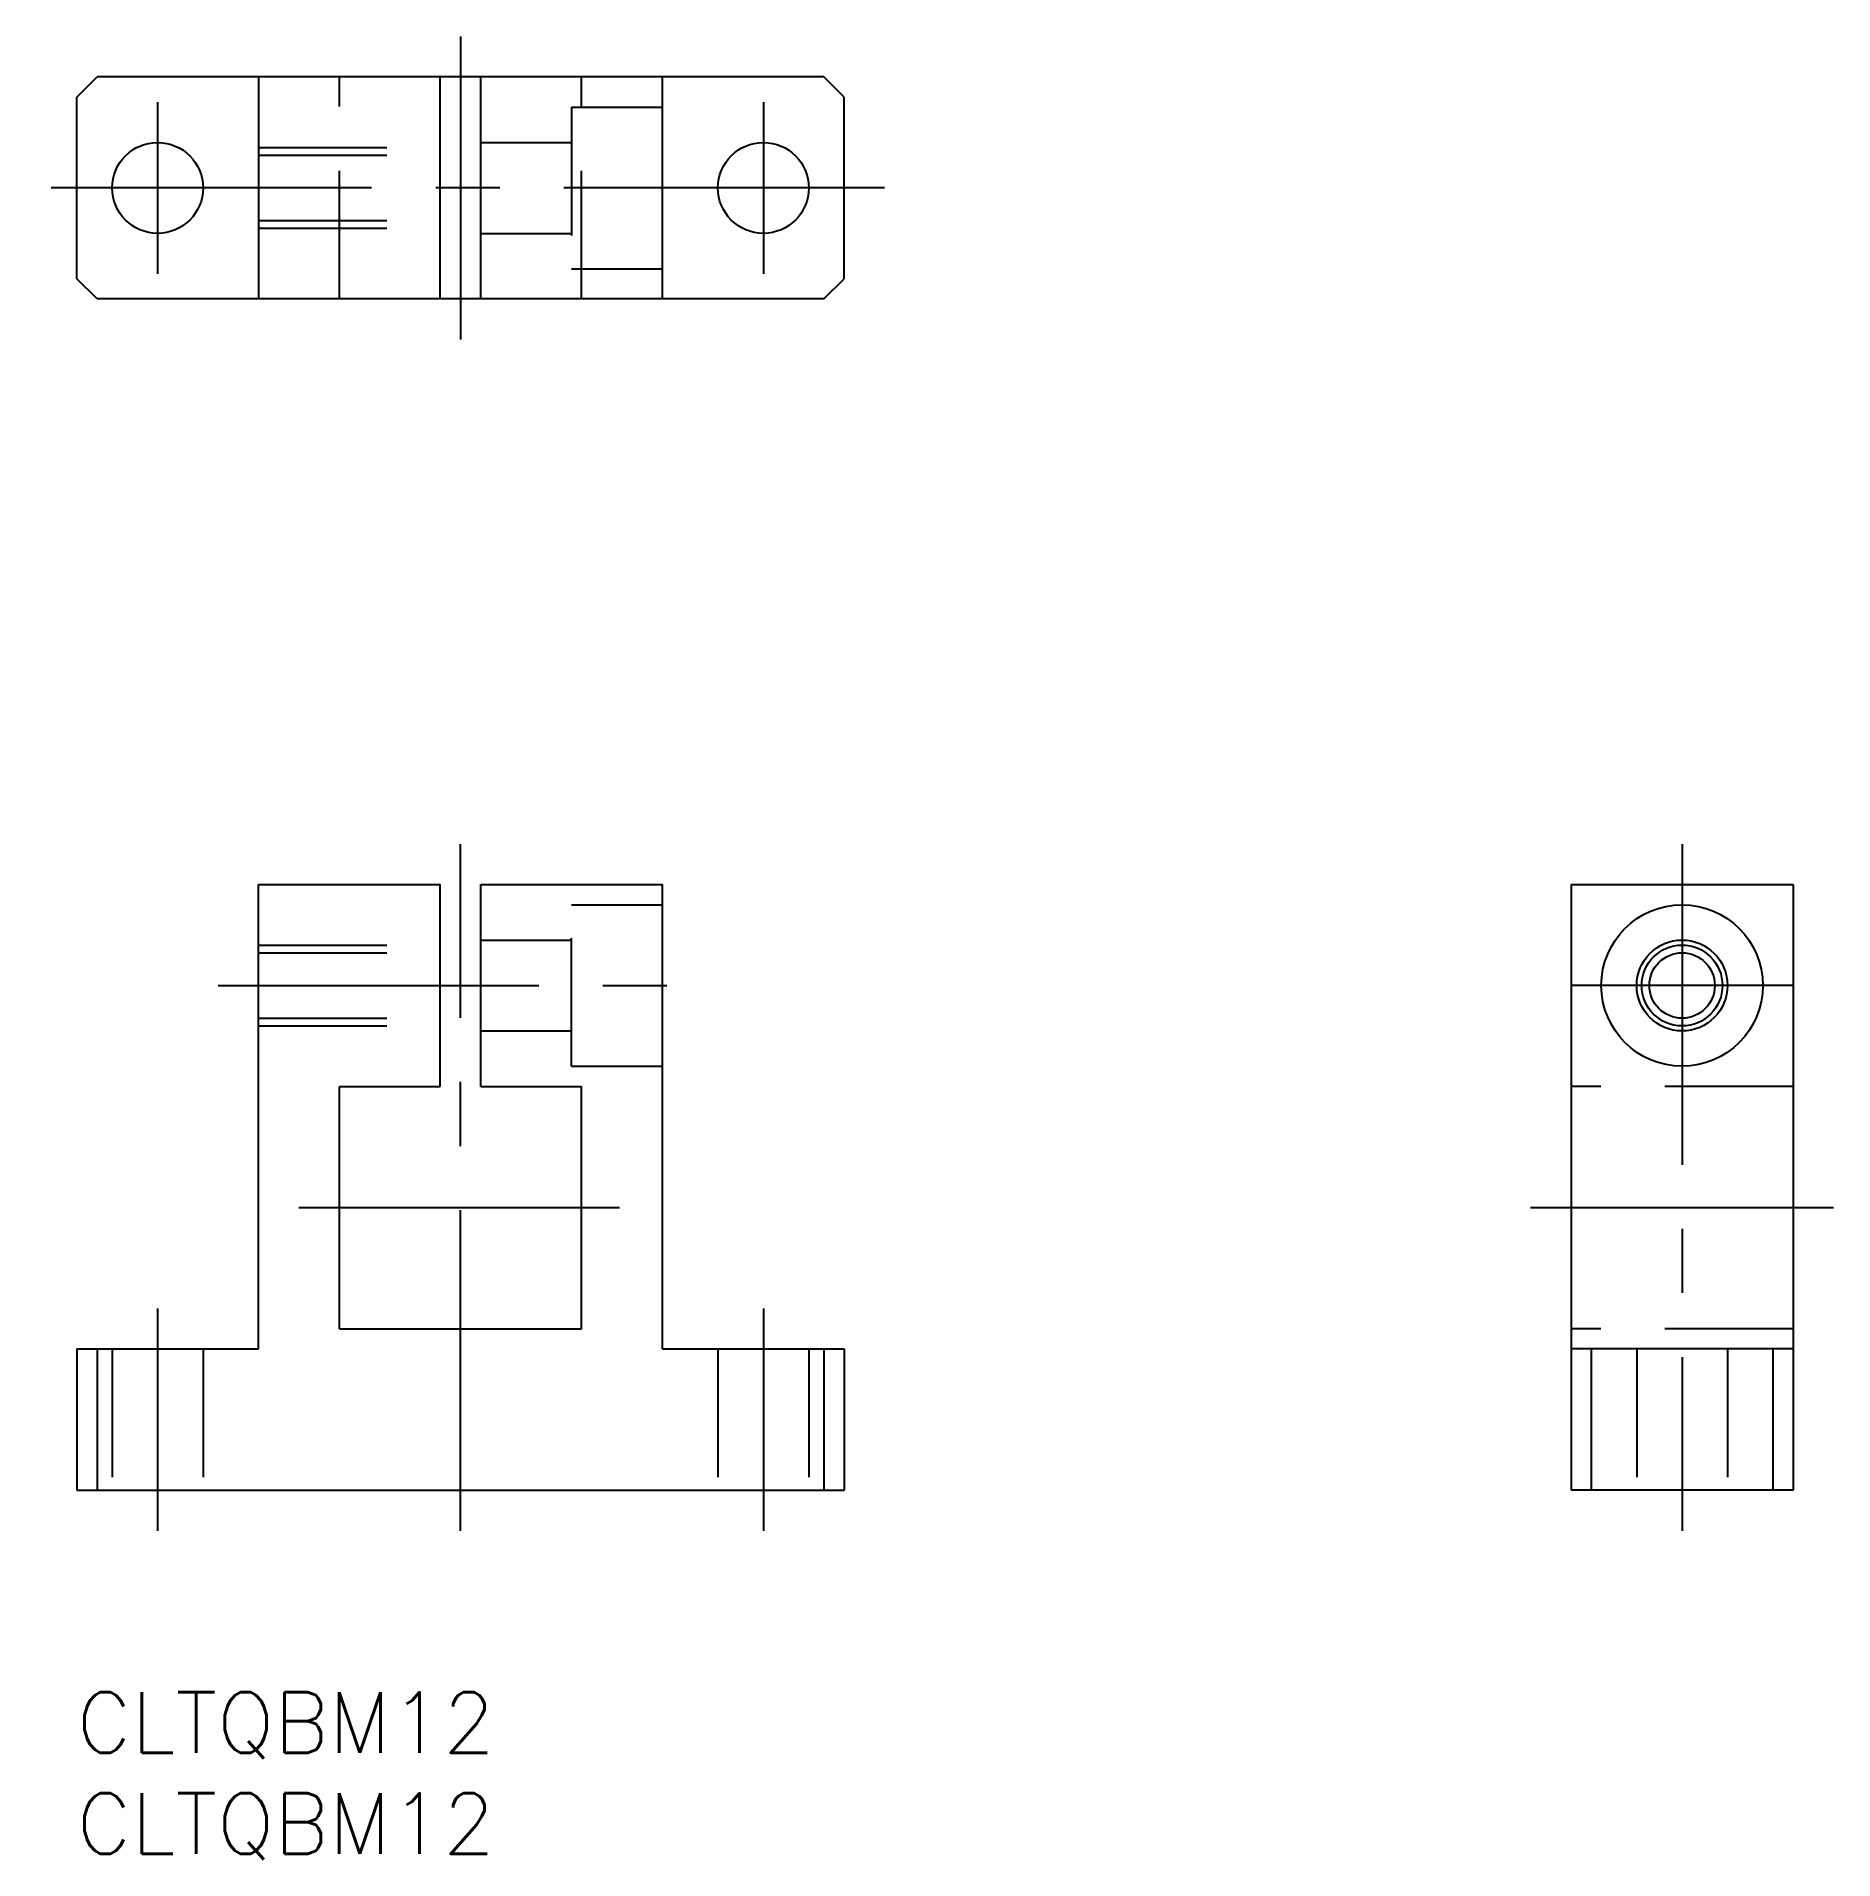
# Model space of a CAD drawing. Extents: x -2 to 87, y -8.3 to 82.
import ezdxf

# ---------------------------------------------------------------- set-up
doc = ezdxf.new("R2010")
doc.units = 0
doc.header["$LTSCALE"] = 0.5
doc.linetypes.add('CENTER', pattern=[50.8, 31.75, -6.35, 6.35, -6.35])
doc.linetypes.add('DASHED', pattern=[19.05, 12.7, -6.35])
doc.layers.get('0').update_dxf_attribs({"linetype": 'CONTINUOUS'})
doc.layers.add('CENTER', color=1, linetype='CENTER')
doc.styles.get("Standard").update_dxf_attribs({"font": 'txt.shx', "height": 3, "bigfont": 'bigfont.shx'})

# ---------------------------------------------------------------- blocks, each defined once
blk = doc.blocks.new('*U3')
at = {"color": 7, "linetype": 'CONTINUOUS'}
blk.add_text('CLTQBM12', height=3, dxfattribs=at).set_placement((0, -3))
blk = doc.blocks.new('*U4')
at = {"color": 7, "linetype": 'CONTINUOUS'}
blk.add_text('CLTQBM12', height=3, dxfattribs=at).set_placement((0, -8))

msp = doc.modelspace()

# ---------------------------------------------------------------- linework, layer by layer
at = {"color": 7, "linetype": 'CONTINUOUS'}
for p, q in [((0, 79), (1, 80)), ((37, 80), (1, 80)), ((9, 80), (9, 69)), ((18, 69), (18, 80)), ((20, 69), (20, 80)), ((29, 69), (29, 80)), ((38, 79), (37, 80)), ((0, 70), (0, 79)), ((38, 70), (38, 79)), ((1, 69), (0, 70)), ((37, 69), (38, 70)), ((37, 69), (1, 69)), ((9, 40), (18, 40)), ((9, 17), (9, 40)), ((18, 30), (18, 40)), ((20, 30), (20, 40)), ((20, 40), (29, 40)), ((29, 17), (29, 40)), ((74, 40), (74, 10)), ((74, 40), (85, 40)), ((85, 40), (85, 10)), ((13, 18), (13, 30)), ((13, 30), (18, 30)), ((20, 30), (25, 30)), ((25, 18), (25, 30)), ((13, 18), (25, 18)), ((0, 17), (9, 17)), ((0, 17), (0, 10)), ((1, 17), (1, 10)), ((29, 17), (38, 17)), ((37, 17), (37, 10)), ((38, 17), (38, 10)), ((85, 17), (74, 17)), ((75, 17), (75, 10)), ((84, 17), (84, 10)), ((0, 10), (38, 10)), ((85, 10), (74, 10))]:
    msp.add_line(p, q, dxfattribs=at)
at = {"color": 3, "linetype": 'DASHED'}
for p, q in [((13, 69), (13, 80)), ((25, 69), (25, 80)), ((24.5, 78.5), (24.5, 70.5)), ((24.5, 78.5), (29, 78.5)), ((20, 76.75), (24.5, 76.75)), ((9, 76.5), (18, 76.5)), ((9, 76.121), (18, 76.121)), ((9, 72.879), (18, 72.879)), ((9, 72.5), (18, 72.5)), ((20, 72.25), (24.5, 72.25)), ((24.5, 70.5), (29, 70.5)), ((24.5, 31), (24.5, 39)), ((24.5, 39), (29, 39)), ((20, 37.25), (24.5, 37.25)), ((9, 37), (18, 37)), ((9, 36.621), (18, 36.621)), ((9, 33.379), (18, 33.379)), ((9, 33), (18, 33)), ((20, 32.75), (24.5, 32.75)), ((24.5, 31), (29, 31)), ((85, 30), (74, 30)), ((85, 18), (74, 18)), ((1.75, 17), (1.75, 10)), ((6.25, 17), (6.25, 10)), ((31.75, 17), (31.75, 10)), ((36.25, 17), (36.25, 10)), ((77.25, 17), (77.25, 10)), ((81.75, 17), (81.75, 10))]:
    msp.add_line(p, q, dxfattribs=at)
at = {"color": 7, "linetype": 'CONTINUOUS'}
for centre, radius in [((4, 74.5), 2.25), ((34, 74.5), 2.25), ((79.5, 35), 4), ((79.5, 35), 2.25), ((79.5, 35), 1.621)]:
    msp.add_circle(centre, radius, dxfattribs=at)
at = {"color": 3, "linetype": 'CONTINUOUS'}
msp.add_circle((79.5, 35), 2, dxfattribs=at)
at = {"layer": 'CENTER', "color": 1, "linetype": 'CENTER'}
for p, q in [((19, 82), (19, 67)), ((4, 78.75), (4, 70.25)), ((34, 78.75), (34, 70.25)), ((40, 74.5), (-2, 74.5)), ((19, 8), (19, 42)), ((79.5, 42), (79.5, 8)), ((7, 35), (31, 35)), ((85, 35), (74, 35)), ((11, 24), (27, 24)), ((72, 24), (87, 24)), ((4, 19), (4, 8)), ((34, 19), (34, 8))]:
    msp.add_line(p, q, dxfattribs=at)

# ---------------------------------------------------------------- block references
at = {"color": 7, "linetype": 'CONTINUOUS'}
for name in ['*U3', '*U4']:
    msp.add_blockref(name, (0, 0), dxfattribs=at)

doc.saveas('drawing.dxf')
